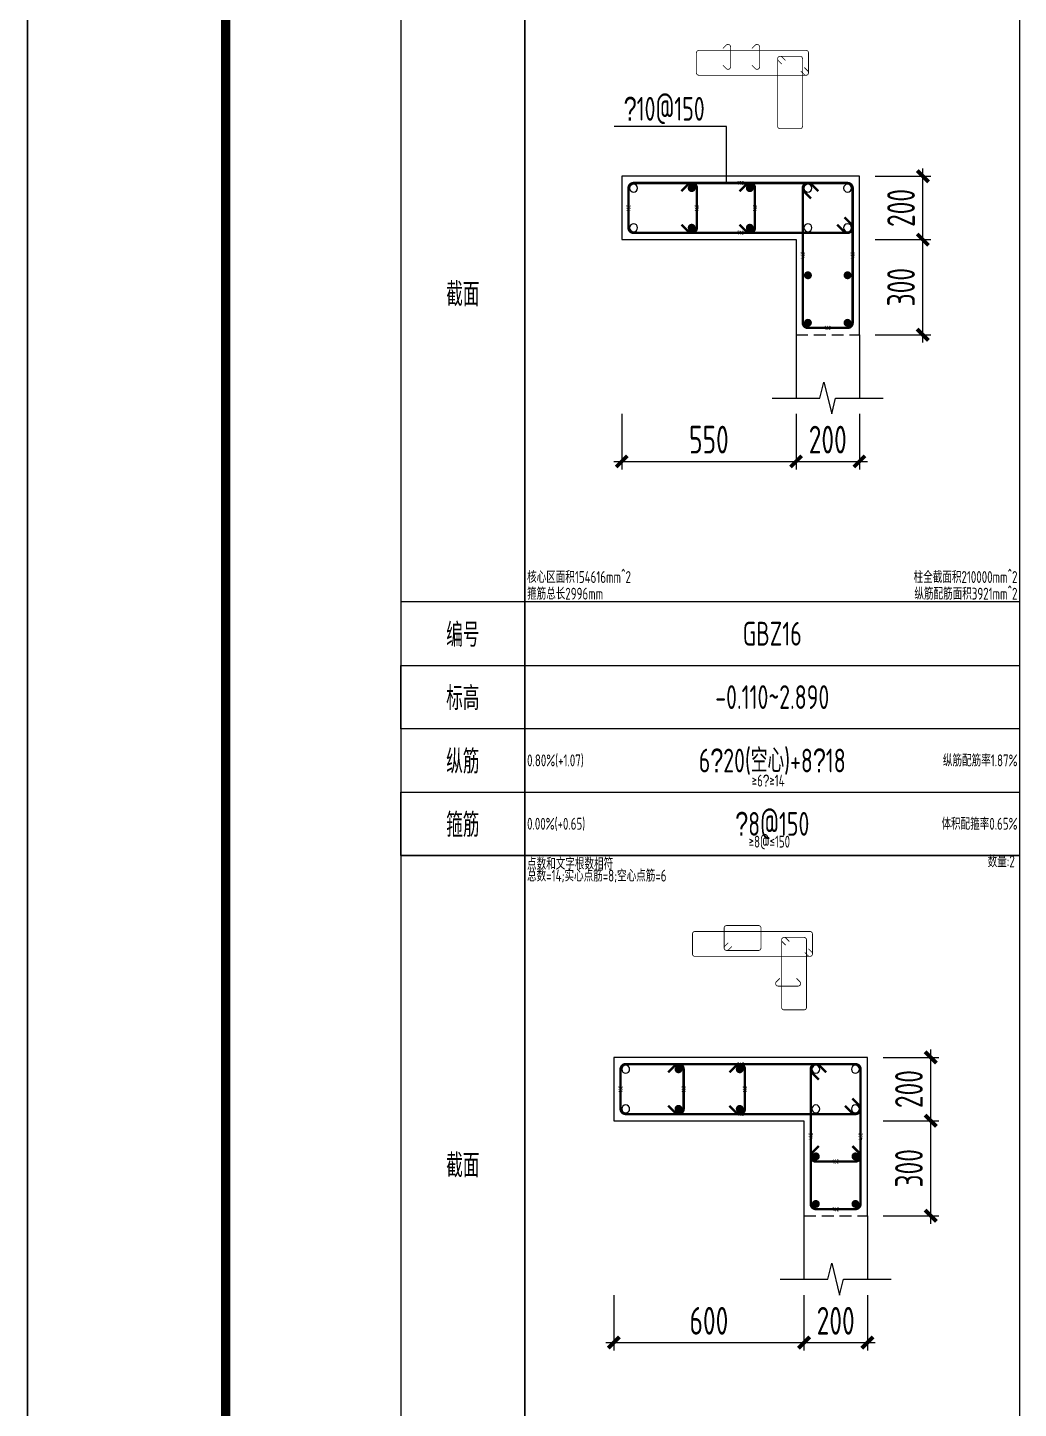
# Model space of a CAD drawing. Extents: x 154268 to 5133249, y -1832900 to 601179.
# Drawn here: x 528404 to 540909, y 505810 to 523243 of the extents above; entities that cross this region are included whole.
import ezdxf
from ezdxf.enums import TextEntityAlignment as Align

# ---------------------------------------------------------------- set-up
doc = ezdxf.new("R2010")
doc.units = 0
doc.header["$LTSCALE"] = 1000
doc.linetypes.add('DASHED', pattern=[0.75, 0.5, -0.25])
for name, color, linetype, plot in [('_TSZ_PLOT_MARK', 1, 'Continuous', False), ('墙柱归并数量', 8, 'Continuous', False), ('墙柱箍筋长度', 3, 'Continuous', False), ('墙柱配筋校核数据', 34, 'Continuous', False)]:
    doc.layers.add(name, color=color, linetype=linetype, plot=plot)
for name, color, linetype in [('A-ANNO-TITLE', 3, 'Continuous'), ('TAB', 7, 'Continuous'), ('TAB_TEXT', 7, 'Continuous'), ('THIN', 7, 'Continuous'), ('WALL_DE', 7, 'Continuous'), ('WCOL_DE', 7, 'Continuous'), ('WCOL_DE_DIM', 3, 'Continuous'), ('WCOL_DE_REIND', 1, 'Continuous'), ('WCOL_DE_REINL', 1, 'Continuous'), ('墙单独标注', 1, 'Continuous')]:
    doc.layers.add(name, color=color, linetype=linetype)
doc.styles.add('TSSD_Dimension', font='tssdeng.shx', dxfattribs={"width": 0.7, "bigfont": 'Hztxt.shx'})
doc.styles.add('TSSD_Label', font='tssdeng.shx', dxfattribs={"width": 0.7, "bigfont": 'hztxt.shx'})
doc.styles.add('tssd_rein', font='tssdeng.shx', dxfattribs={"width": 0.7, "bigfont": 'hztxt.shx'})
doc.dimstyles.new('TSSD_25_100_WCOLU_DIM', dxfattribs={"dimtxt": 350, "dimasz": 100, "dimexe": 100, "dimexo": 200, "dimgap": 100, "dimtad": 1, "dimdec": 0, "dimlfac": 0.25, "dimzin": 0, "dimdsep": 46, "dimtxsty": 'TSSD_Dimension', "dimblk": 'ARCHTICK', "dimcen": 0, "dimdle": 100, "dimclrt": 7, "dimadec": 0, "dimazin": 0, "dimtfac": 1, "dimtdec": 0, "dimtix": 1, "dimtmove": 2, "dimatfit": 3, "dimfxl": 1, "dimtolj": 1, "dimtzin": 0, "dimarcsym": 0})

# ---------------------------------------------------------------- blocks, each defined once
blk = doc.blocks.new('_ArchTick')
at = {"color": 0, "linetype": 'ByBlock', "const_width": 0.5}
blk.add_lwpolyline([(-0.71, -0.71), (0.71, 0.71)], dxfattribs=at)
blk = doc.blocks.new('*D3312')
at = {"layer": 'Defpoints', "color": 0, "transparency": 16777216}
for p in [(538903, 520566), (539703, 520566), (538903, 519366)]:
    blk.add_point(p, dxfattribs=at)
at = {"layer": 'WCOL_DE_DIM', "color": 0, "lineweight": -2, "transparency": 16777216}
for p, q in [((539103, 520566), (539803, 520566)), ((539703, 519266), (539703, 520666)), ((539103, 519366), (539803, 519366))]:
    blk.add_line(p, q, dxfattribs=at)
at = {"layer": 'WCOL_DE_DIM', "color": 0, "lineweight": -2, "transparency": 16777216, "xscale": 100, "yscale": 100, "zscale": 100}
for p, rotation in [((539703, 520566), 90), ((539703, 519366), 270)]:
    blk.add_blockref('_ArchTick', p, dxfattribs=dict(at, rotation=rotation))
at = {"layer": 'WCOL_DE_DIM', "color": 7, "transparency": 16777216, "insert": (539428, 519966), "char_height": 350, "attachment_point": 5, "rotation": 90, "style": 'TSSD_Dimension'}
blk.add_mtext('\\A1;300', dxfattribs=at)
blk = doc.blocks.new('*D3313')
at = {"layer": 'Defpoints', "color": 0, "transparency": 16777216}
for p in [(538903, 521366), (539703, 521366), (538903, 520566)]:
    blk.add_point(p, dxfattribs=at)
at = {"layer": 'WCOL_DE_DIM', "color": 0, "lineweight": -2, "transparency": 16777216}
for p, q in [((539703, 520466), (539703, 521466)), ((539103, 521366), (539803, 521366)), ((539103, 520566), (539803, 520566))]:
    blk.add_line(p, q, dxfattribs=at)
at = {"layer": 'WCOL_DE_DIM', "color": 0, "lineweight": -2, "transparency": 16777216, "xscale": 100, "yscale": 100, "zscale": 100}
for p, rotation in [((539703, 521366), 90), ((539703, 520566), 270)]:
    blk.add_blockref('_ArchTick', p, dxfattribs=dict(at, rotation=rotation))
at = {"layer": 'WCOL_DE_DIM', "color": 7, "transparency": 16777216, "insert": (539428, 520966), "char_height": 350, "attachment_point": 5, "rotation": 90, "style": 'TSSD_Dimension'}
blk.add_mtext('\\A1;200', dxfattribs=at)
blk = doc.blocks.new('*D3314')
at = {"layer": 'Defpoints', "color": 0, "transparency": 16777216}
for p in [(535903, 518566), (538103, 518566), (538103, 517766)]:
    blk.add_point(p, dxfattribs=at)
at = {"layer": 'WCOL_DE_DIM', "color": 0, "lineweight": -2, "transparency": 16777216}
for p, q in [((535903, 518366), (535903, 517666)), ((538103, 518366), (538103, 517666)), ((535803, 517766), (538203, 517766))]:
    blk.add_line(p, q, dxfattribs=at)
at = {"layer": 'WCOL_DE_DIM', "color": 0, "lineweight": -2, "transparency": 16777216, "xscale": 100, "yscale": 100, "zscale": 100, "rotation": 180}
blk.add_blockref('_ArchTick', (535903, 517766), dxfattribs=at)
at = {"layer": 'WCOL_DE_DIM', "color": 0, "lineweight": -2, "transparency": 16777216, "xscale": 100, "yscale": 100, "zscale": 100}
blk.add_blockref('_ArchTick', (538103, 517766), dxfattribs=at)
at = {"layer": 'WCOL_DE_DIM', "color": 7, "transparency": 16777216, "insert": (537003, 518041), "char_height": 350, "attachment_point": 5, "style": 'TSSD_Dimension'}
blk.add_mtext('\\A1;550', dxfattribs=at)
blk = doc.blocks.new('*D3315')
at = {"layer": 'Defpoints', "color": 0, "transparency": 16777216}
for p in [(538103, 518566), (538903, 518566), (538903, 517766)]:
    blk.add_point(p, dxfattribs=at)
at = {"layer": 'WCOL_DE_DIM', "color": 0, "lineweight": -2, "transparency": 16777216}
for p, q in [((538103, 518366), (538103, 517666)), ((538903, 518366), (538903, 517666)), ((538003, 517766), (539003, 517766))]:
    blk.add_line(p, q, dxfattribs=at)
at = {"layer": 'WCOL_DE_DIM', "color": 0, "lineweight": -2, "transparency": 16777216, "xscale": 100, "yscale": 100, "zscale": 100, "rotation": 180}
blk.add_blockref('_ArchTick', (538103, 517766), dxfattribs=at)
at = {"layer": 'WCOL_DE_DIM', "color": 0, "lineweight": -2, "transparency": 16777216, "xscale": 100, "yscale": 100, "zscale": 100}
blk.add_blockref('_ArchTick', (538903, 517766), dxfattribs=at)
at = {"layer": 'WCOL_DE_DIM', "color": 7, "transparency": 16777216, "insert": (538503, 518041), "char_height": 350, "attachment_point": 5, "style": 'TSSD_Dimension'}
blk.add_mtext('\\A1;200', dxfattribs=at)
blk = doc.blocks.new('*D3555')
at = {"layer": 'Defpoints', "color": 0, "transparency": 16777216}
for p in [(539003, 509441), (539803, 509441), (539003, 508241)]:
    blk.add_point(p, dxfattribs=at)
at = {"layer": 'WCOL_DE_DIM', "color": 0, "lineweight": -2, "transparency": 16777216}
for p, q in [((539203, 509441), (539903, 509441)), ((539803, 508141), (539803, 509541)), ((539203, 508241), (539903, 508241))]:
    blk.add_line(p, q, dxfattribs=at)
at = {"layer": 'WCOL_DE_DIM', "color": 0, "lineweight": -2, "transparency": 16777216, "xscale": 100, "yscale": 100, "zscale": 100}
for p, rotation in [((539803, 509441), 90), ((539803, 508241), 270)]:
    blk.add_blockref('_ArchTick', p, dxfattribs=dict(at, rotation=rotation))
at = {"layer": 'WCOL_DE_DIM', "color": 7, "transparency": 16777216, "insert": (539528, 508841), "char_height": 350, "attachment_point": 5, "rotation": 90, "style": 'TSSD_Dimension'}
blk.add_mtext('\\A1;300', dxfattribs=at)
blk = doc.blocks.new('*D3556')
at = {"layer": 'Defpoints', "color": 0, "transparency": 16777216}
for p in [(539003, 510241), (539803, 510241), (539003, 509441)]:
    blk.add_point(p, dxfattribs=at)
at = {"layer": 'WCOL_DE_DIM', "color": 0, "lineweight": -2, "transparency": 16777216}
for p, q in [((539803, 509341), (539803, 510341)), ((539203, 510241), (539903, 510241)), ((539203, 509441), (539903, 509441))]:
    blk.add_line(p, q, dxfattribs=at)
at = {"layer": 'WCOL_DE_DIM', "color": 0, "lineweight": -2, "transparency": 16777216, "xscale": 100, "yscale": 100, "zscale": 100}
for p, rotation in [((539803, 510241), 90), ((539803, 509441), 270)]:
    blk.add_blockref('_ArchTick', p, dxfattribs=dict(at, rotation=rotation))
at = {"layer": 'WCOL_DE_DIM', "color": 7, "transparency": 16777216, "insert": (539528, 509841), "char_height": 350, "attachment_point": 5, "rotation": 90, "style": 'TSSD_Dimension'}
blk.add_mtext('\\A1;200', dxfattribs=at)
blk = doc.blocks.new('*D3557')
at = {"layer": 'Defpoints', "color": 0, "transparency": 16777216}
for p in [(535803, 507441), (538203, 507441), (538203, 506641)]:
    blk.add_point(p, dxfattribs=at)
at = {"layer": 'WCOL_DE_DIM', "color": 0, "lineweight": -2, "transparency": 16777216}
for p, q in [((535803, 507241), (535803, 506541)), ((538203, 507241), (538203, 506541)), ((535703, 506641), (538303, 506641))]:
    blk.add_line(p, q, dxfattribs=at)
at = {"layer": 'WCOL_DE_DIM', "color": 0, "lineweight": -2, "transparency": 16777216, "xscale": 100, "yscale": 100, "zscale": 100, "rotation": 180}
blk.add_blockref('_ArchTick', (535803, 506641), dxfattribs=at)
at = {"layer": 'WCOL_DE_DIM', "color": 0, "lineweight": -2, "transparency": 16777216, "xscale": 100, "yscale": 100, "zscale": 100}
blk.add_blockref('_ArchTick', (538203, 506641), dxfattribs=at)
at = {"layer": 'WCOL_DE_DIM', "color": 7, "transparency": 16777216, "insert": (537003, 506916), "char_height": 350, "attachment_point": 5, "style": 'TSSD_Dimension'}
blk.add_mtext('\\A1;600', dxfattribs=at)
blk = doc.blocks.new('*D3558')
at = {"layer": 'Defpoints', "color": 0, "transparency": 16777216}
for p in [(538203, 507441), (539003, 507441), (539003, 506641)]:
    blk.add_point(p, dxfattribs=at)
at = {"layer": 'WCOL_DE_DIM', "color": 0, "lineweight": -2, "transparency": 16777216}
for p, q in [((538203, 507241), (538203, 506541)), ((539003, 507241), (539003, 506541)), ((538103, 506641), (539103, 506641))]:
    blk.add_line(p, q, dxfattribs=at)
at = {"layer": 'WCOL_DE_DIM', "color": 0, "lineweight": -2, "transparency": 16777216, "xscale": 100, "yscale": 100, "zscale": 100, "rotation": 180}
blk.add_blockref('_ArchTick', (538203, 506641), dxfattribs=at)
at = {"layer": 'WCOL_DE_DIM', "color": 0, "lineweight": -2, "transparency": 16777216, "xscale": 100, "yscale": 100, "zscale": 100}
blk.add_blockref('_ArchTick', (539003, 506641), dxfattribs=at)
at = {"layer": 'WCOL_DE_DIM', "color": 7, "transparency": 16777216, "insert": (538603, 506916), "char_height": 350, "attachment_point": 5, "style": 'TSSD_Dimension'}
blk.add_mtext('\\A1;200', dxfattribs=at)

msp = doc.modelspace()

# ---------------------------------------------------------------- linework, layer by layer
at = {"layer": '_TSZ_PLOT_MARK'}
msp.add_lwpolyline([(528403.6, 477238.3), (633503.6, 477238.3), (633503.6, 536638.3), (528403.6, 536638.3)], close=True, dxfattribs=at)
at = {"layer": 'A-ANNO-TITLE'}
msp.add_lwpolyline([(528403.6, 477238.3), (528403.6, 536638.3), (633503.6, 536638.3), (633503.6, 477238.3)], close=True, dxfattribs=at)
at = {"layer": 'A-ANNO-TITLE', "const_width": 120}
msp.add_lwpolyline([(530903.6, 478238.3), (530903.6, 535638.3), (632503.6, 535638.3), (632503.6, 478238.3)], close=True, dxfattribs=at)
at = {"layer": 'TAB'}
for points in [[(533115.2, 512791.3), (534677.7, 512791.3), (534677.7, 523791.3), (533115.2, 523791.3), (533115.2, 512791.3), (533115.2, 513591.3), (534677.7, 513591.3), (534677.7, 514391.3), (533115.2, 514391.3), (533115.2, 515191.3), (534677.7, 515191.3), (534677.7, 515991.3), (533115.2, 515991.3)], [(534677.7, 512791.3), (540927.7, 512791.3), (540927.7, 523791.3), (534677.7, 523791.3), (534677.7, 512791.3), (534677.7, 513591.3), (540927.7, 513591.3), (540927.7, 514391.3), (534677.7, 514391.3), (534677.7, 515191.3), (540927.7, 515191.3), (540927.7, 515991.3), (534677.7, 515991.3)], [(533115.2, 501791.3), (534677.7, 501791.3), (534677.7, 512791.3), (533115.2, 512791.3), (533115.2, 501791.3), (533115.2, 502591.3), (534677.7, 502591.3), (534677.7, 503391.3), (533115.2, 503391.3), (533115.2, 504191.3), (534677.7, 504191.3), (534677.7, 504991.3), (533115.2, 504991.3)], [(534677.7, 501791.3), (540927.7, 501791.3), (540927.7, 512791.3), (534677.7, 512791.3), (534677.7, 501791.3), (534677.7, 502591.3), (540927.7, 502591.3), (540927.7, 503391.3), (534677.7, 503391.3), (534677.7, 504191.3), (540927.7, 504191.3), (540927.7, 504991.3), (534677.7, 504991.3)]]:
    msp.add_lwpolyline(points, dxfattribs=at)
at = {"layer": 'THIN'}
for points in [[(537802.7, 518566.3), (538402.7, 518566.3), (538452.7, 518766.3), (538552.7, 518366.3), (538602.7, 518566.3), (539202.7, 518566.3)], [(537902.7, 507441.3), (538502.7, 507441.3), (538552.7, 507641.3), (538652.7, 507241.3), (538702.7, 507441.3), (539302.7, 507441.3)]]:
    msp.add_lwpolyline(points, dxfattribs=at)
at = {"layer": 'WALL_DE'}
for p, q in [((538902.7, 521366.3), (535902.7, 521366.3)), ((535902.7, 521366.3), (535902.7, 520566.3)), ((538902.7, 519366.3), (538902.7, 521366.3)), ((535902.7, 520566.3), (538102.7, 520566.3)), ((538102.7, 520566.3), (538102.7, 519366.3)), ((538102.7, 519366.3), (538102.7, 518566.3)), ((538902.7, 519366.3), (538902.7, 518566.3)), ((539002.7, 510241.3), (535802.7, 510241.3)), ((535802.7, 510241.3), (535802.7, 509441.3)), ((539002.7, 508241.3), (539002.7, 510241.3)), ((535802.7, 509441.3), (538202.7, 509441.3)), ((538202.7, 509441.3), (538202.7, 508241.3)), ((538202.7, 508241.3), (538202.7, 507441.3)), ((539002.7, 508241.3), (539002.7, 507441.3))]:
    msp.add_line(p, q, dxfattribs=at)
at = {"layer": 'WCOL_DE', "linetype": 'DASHED', "ltscale": 0.3}
for points in [[(535902.7, 520566.3), (538102.7, 520566.3), (538102.7, 519366.3), (538902.7, 519366.3), (538902.7, 521366.3), (535902.7, 521366.3)], [(535802.7, 509441.3), (538202.7, 509441.3), (538202.7, 508241.3), (539002.7, 508241.3), (539002.7, 510241.3), (535802.7, 510241.3)]]:
    msp.add_lwpolyline(points, close=True, dxfattribs=at)
at = {"layer": 'WCOL_DE_REIND'}
for points in [[(536052.7, 521166.3, 1), (536052.7, 521266.3, 1), (536052.7, 521166.3, 1)], [(538252.7, 521166.3, 1), (538252.7, 521266.3, 1), (538252.7, 521166.3, 1)], [(538752.7, 521166.3, 1), (538752.7, 521266.3, 1), (538752.7, 521166.3, 1)], [(536052.7, 520666.3, 1), (536052.7, 520766.3, 1), (536052.7, 520666.3, 1)], [(538252.7, 520666.3, 1), (538252.7, 520766.3, 1), (538252.7, 520666.3, 1)], [(538752.7, 520666.3, 1), (538752.7, 520766.3, 1), (538752.7, 520666.3, 1)], [(535952.7, 510041.3, 1), (535952.7, 510141.3, 1), (535952.7, 510041.3, 1)], [(538352.7, 510041.3, 1), (538352.7, 510141.3, 1), (538352.7, 510041.3, 1)], [(538852.7, 510041.3, 1), (538852.7, 510141.3, 1), (538852.7, 510041.3, 1)], [(535952.7, 509541.3, 1), (535952.7, 509641.3, 1), (535952.7, 509541.3, 1)], [(538352.7, 509541.3, 1), (538352.7, 509641.3, 1), (538352.7, 509541.3, 1)], [(538852.7, 509541.3, 1), (538852.7, 509641.3, 1), (538852.7, 509541.3, 1)]]:
    msp.add_lwpolyline(points, format="xyb", dxfattribs=at)
at = {"layer": 'WCOL_DE_REIND', "const_width": 50}
for points in [[(536786, 521191.3, 1), (536786, 521241.3, 1), (536786, 521191.3, 1)], [(537519.4, 521191.3, 1), (537519.4, 521241.3, 1), (537519.4, 521191.3, 1)], [(536786, 520691.3, 1), (536786, 520741.3, 1), (536786, 520691.3, 1)], [(537519.4, 520691.3, 1), (537519.4, 520741.3, 1), (537519.4, 520691.3, 1)], [(538252.7, 520091.3, 1), (538252.7, 520141.3, 1), (538252.7, 520091.3, 1)], [(538752.7, 520091.3, 1), (538752.7, 520141.3, 1), (538752.7, 520091.3, 1)], [(538252.7, 519491.3, 1), (538252.7, 519541.3, 1), (538252.7, 519491.3, 1)], [(538752.7, 519491.3, 1), (538752.7, 519541.3, 1), (538752.7, 519491.3, 1)], [(536619.4, 510066.3, 1), (536619.4, 510116.3, 1), (536619.4, 510066.3, 1)], [(537392.4, 510066.3, 1), (537392.4, 510116.3, 1), (537392.4, 510066.3, 1)], [(536619.4, 509566.3, 1), (536619.4, 509616.3, 1), (536619.4, 509566.3, 1)], [(537392.4, 509566.3, 1), (537392.4, 509616.3, 1), (537392.4, 509566.3, 1)], [(538352.7, 508966.3, 1), (538352.7, 509016.3, 1), (538352.7, 508966.3, 1)], [(538852.7, 508966.3, 1), (538852.7, 509016.3, 1), (538852.7, 508966.3, 1)], [(538352.7, 508366.3, 1), (538352.7, 508416.3, 1), (538352.7, 508366.3, 1)], [(538852.7, 508366.3, 1), (538852.7, 508416.3, 1), (538852.7, 508366.3, 1)]]:
    msp.add_lwpolyline(points, format="xyb", dxfattribs=at)
at = {"layer": 'WCOL_DE_REINL'}
for points, const_width in [([(537179, 522768.3), (537221.4, 522725.8, 0.6681786), (537276.9, 522748.8), (537276.9, 522998.8, 0.6681786), (537221.4, 523021.8), (537179, 522979.4)], 10), ([(537545.6, 522768.3), (537588.1, 522725.8, 0.6681786), (537643.5, 522748.8), (537643.5, 522998.8, 0.6681786), (537588.1, 523021.8), (537545.6, 522979.4)], 10), ([(538208.3, 522739.2), (538250.7, 522696.8, -0.6681786), (538227.7, 522641.3), (536877.7, 522641.3, -0.4142136), (536845.2, 522673.8), (536845.2, 522923.8, -0.4142136), (536877.7, 522956.3), (538227.7, 522956.3, -0.4142136), (538260.2, 522923.8), (538260.2, 522673.8, -0.6681786), (538204.7, 522650.8), (538162.3, 522693.3)], 10), ([(537922.1, 522783.4), (537879.7, 522825.8, -0.6681786), (537902.7, 522881.3), (538152.7, 522881.3, -0.4142136), (538185.2, 522848.8), (538185.2, 521998.8, -0.4142136), (538152.7, 521966.3), (537902.7, 521966.3, -0.4142136), (537870.2, 521998.8), (537870.2, 522848.8, -0.6681786), (537925.7, 522871.8), (537968.1, 522829.4)], 10), ([(538713.8, 520847.1), (538798.7, 520762.3, -0.6681786), (538752.7, 520651.3), (536052.7, 520651.3, -0.4142136), (535987.7, 520716.3), (535987.7, 521216.3, -0.4142136), (536052.7, 521281.3), (538752.7, 521281.3, -0.4142136), (538817.7, 521216.3), (538817.7, 520716.3, -0.6681786), (538706.7, 520670.4), (538621.9, 520755.2)], 30), ([(538291.6, 521085.5), (538206.7, 521170.4, -0.6681786), (538252.7, 521281.3), (538752.7, 521281.3, -0.4142136), (538817.7, 521216.3), (538817.7, 519516.3, -0.4142136), (538752.7, 519451.3), (538252.7, 519451.3, -0.4142136), (538187.7, 519516.3), (538187.7, 521216.3, -0.6681786), (538298.7, 521262.3), (538383.5, 521177.4)], 30), ([(537293.1, 511643.3), (537250.7, 511600.8, -0.6681786), (537195.2, 511623.8), (537195.2, 511873.8, -0.4142136), (537227.7, 511906.3), (537627.7, 511906.3, -0.4142136), (537660.2, 511873.8), (537660.2, 511623.8, -0.4142136), (537627.7, 511591.3), (537227.7, 511591.3, -0.6681786), (537204.7, 511646.8), (537247.1, 511689.2)], 10), ([(538258.3, 511614.2), (538300.7, 511571.8, -0.6681786), (538277.7, 511516.3), (536827.7, 511516.3, -0.4142136), (536795.2, 511548.8), (536795.2, 511798.8, -0.4142136), (536827.7, 511831.3), (538277.7, 511831.3, -0.4142136), (538310.2, 511798.8), (538310.2, 511548.8, -0.6681786), (538254.7, 511525.8), (538212.3, 511568.3)], 10), ([(537972.1, 511658.4), (537929.7, 511700.8, -0.6681786), (537952.7, 511756.3), (538202.7, 511756.3, -0.4142136), (538235.2, 511723.8), (538235.2, 510873.8, -0.4142136), (538202.7, 510841.3), (537952.7, 510841.3, -0.4142136), (537920.2, 510873.8), (537920.2, 511723.8, -0.6681786), (537975.7, 511746.8), (538018.1, 511704.4)], 10), ([(537897.1, 511239.2), (537854.7, 511196.8, 0.6681786), (537877.7, 511141.3), (538127.7, 511141.3, 0.6681786), (538150.7, 511196.8), (538108.3, 511239.2)], 10), ([(538813.8, 509722.1), (538898.7, 509637.3, -0.6681786), (538852.7, 509526.3), (535952.7, 509526.3, -0.4142136), (535887.7, 509591.3), (535887.7, 510091.3, -0.4142136), (535952.7, 510156.3), (538852.7, 510156.3, -0.4142136), (538917.7, 510091.3), (538917.7, 509591.3, -0.6681786), (538806.7, 509545.4), (538721.9, 509630.2)], 30), ([(538391.6, 509960.5), (538306.7, 510045.4, -0.6681786), (538352.7, 510156.3), (538852.7, 510156.3, -0.4142136), (538917.7, 510091.3), (538917.7, 508391.3, -0.4142136), (538852.7, 508326.3), (538352.7, 508326.3, -0.4142136), (538287.7, 508391.3), (538287.7, 510091.3, -0.6681786), (538398.7, 510137.3), (538483.5, 510052.4)], 30)]:
    msp.add_lwpolyline(points, format="xyb", dxfattribs=dict(at, const_width=const_width))
at = {"layer": 'WCOL_DE_REINL', "color": 6, "const_width": 30}
for points in [[(536655.2, 520755.2), (536740.1, 520670.4, 0.6681786), (536851, 520716.3), (536851, 521216.3, 0.6681786), (536740.1, 521262.3), (536655.2, 521177.4)], [(537388.6, 520755.2), (537473.4, 520670.4, 0.6681786), (537584.4, 520716.3), (537584.4, 521216.3, 0.6681786), (537473.4, 521262.3), (537388.6, 521177.4)], [(536488.6, 509630.2), (536573.4, 509545.4, 0.6681786), (536684.4, 509591.3), (536684.4, 510091.3, 0.6681786), (536573.4, 510137.3), (536488.6, 510052.4)], [(537261.6, 509630.2), (537346.4, 509545.4, 0.6681786), (537457.4, 509591.3), (537457.4, 510091.3, 0.6681786), (537346.4, 510137.3), (537261.6, 510052.4)], [(538391.6, 509122.1), (538306.7, 509037.3, 0.6681786), (538352.7, 508926.3), (538852.7, 508926.3, 0.6681786), (538898.7, 509037.3), (538813.8, 509122.1)]]:
    msp.add_lwpolyline(points, format="xyb", dxfattribs=at)
at = {"layer": '墙单独标注'}
msp.add_line((537219.5, 521994.8), (537219.5, 521281.3), dxfattribs=at)
msp.add_lwpolyline([(537226.7, 521994.8), (535808.7, 521994.8)], dxfattribs=at)

# ---------------------------------------------------------------- texts
at = {"layer": 'TAB_TEXT', "style": 'TSSD_Label', "width": 0.7}
for s, p in [('截面', (533896.5, 519891.3)), ('编号', (533896.5, 515591.3)), ('GBZ16', (537802.7, 515591.3)), ('标高', (533896.5, 514791.3)), ('-0.110~2.890', (537802.7, 514791.3)), ('纵筋', (533896.5, 513991.3)), ('6\ue53220(空心)+8\ue53218', (537802.7, 513991.3)), ('箍筋', (533896.5, 513191.3)), ('\ue5328@150', (537802.7, 513191.3)), ('截面', (533896.5, 508891.3))]:
    msp.add_text(s, height=300, dxfattribs=at).set_placement(p, align=Align.MIDDLE)
at = {"layer": '墙单独标注', "style": 'TSSD_Label', "width": 0.7}
msp.add_text('\ue53210@150', height=300, dxfattribs=at).set_placement((536438.7, 522219.7), align=Align.MIDDLE)
at = {"layer": '墙柱归并数量', "style": 'TSSD_Label', "width": 0.7}
msp.add_text('数量:2 ', height=150, dxfattribs=at).set_placement((540927.7, 512791.3), align=Align.TOP_RIGHT)
at = {"layer": '墙柱箍筋长度', "style": 'tssd_rein', "width": 0.7}
for s, p in [('712', (537402.7, 521281.3)), ('712', (537402.7, 520651.3)), ('162', (538502.7, 519451.3)), ('762', (537402.7, 510156.3)), ('762', (537402.7, 509526.3)), ('162', (538602.7, 508926.3)), ('162', (538602.7, 508326.3))]:
    msp.add_text(s, height=54, dxfattribs=at).set_placement(p, align=Align.MIDDLE_CENTER)
for s, p in [('162', (535987.7, 520966.3)), ('162', (536851, 520966.3)), ('162', (537584.4, 520966.3)), ('462', (538187.7, 520366.3)), ('462', (538817.7, 520366.3)), ('162', (535887.7, 509841.3)), ('162', (536684.4, 509841.3)), ('162', (537457.4, 509841.3)), ('462', (538287.7, 509241.3)), ('462', (538917.7, 509241.3))]:
    msp.add_text(s, height=54, rotation=90, dxfattribs=at).set_placement(p, align=Align.MIDDLE_CENTER)
at = {"layer": '墙柱配筋校核数据', "style": 'tssd_rein', "width": 0.7}
for s, p in [('核心区面积154616mm^ 2', (534707.7, 516306.3)), ('箍筋总长2996mm', (534707.7, 516096.3)), ('0.80%(+1.07)', (534707.7, 513991.3)), ('0.00%(+0.65)', (534707.7, 513191.3)), ('点数和文字根数相符', (534707.7, 512686.3)), ('总数=14;实心点筋=8;空心点筋=6', (534707.7, 512536.3))]:
    msp.add_text(s, height=150, dxfattribs=at).set_placement(p, align=Align.MIDDLE_LEFT)
for s, p in [('柱全截面积210000mm^ 2', (540897.7, 516306.3)), ('纵筋配筋面积3921mm^ 2', (540897.7, 516096.3)), ('纵筋配筋率1.87%', (540897.7, 513991.3)), ('体积配箍率0.65%', (540897.7, 513191.3))]:
    msp.add_text(s, height=150, dxfattribs=at).set_placement(p, align=Align.MIDDLE_RIGHT)
at = {"layer": '墙柱配筋校核数据', "color": 34, "style": 'tssd_rein', "width": 0.7}
for s, p in [('≥6\ue532≥14', (537543.1, 513661.3)), ('≥8@≤150', (537504.8, 512890.2))]:
    msp.add_text(s, height=150, dxfattribs=at).set_placement(p)

# ---------------------------------------------------------------- dimensions: what is measured, and where the dimension line sits
at = {"layer": 'WCOL_DE_DIM'}
for base, p1, p2, picture, middle in [((539702.7, 521366.3), (538902.7, 520566.3), (538902.7, 521366.3), '*D3313', (539427.7, 520966.3)), ((539702.7, 520566.3), (538902.7, 519366.3), (538902.7, 520566.3), '*D3312', (539427.7, 519966.3)), ((539802.7, 510241.3), (539002.7, 509441.3), (539002.7, 510241.3), '*D3556', (539527.7, 509841.3)), ((539802.7, 509441.3), (539002.7, 508241.3), (539002.7, 509441.3), '*D3555', (539527.7, 508841.3))]:
    dim = msp.add_linear_dim(base=base, p1=p1, p2=p2, angle=90, dimstyle='TSSD_25_100_WCOLU_DIM', dxfattribs=at)
    dim.commit()
    dim.dimension.update_dxf_attribs({"geometry": picture, "text_midpoint": middle})
for base, p1, p2, picture, middle in [((538102.7, 517766.3), (535902.7, 518566.3), (538102.7, 518566.3), '*D3314', (537002.7, 518041.3)), ((538902.7, 517766.3), (538102.7, 518566.3), (538902.7, 518566.3), '*D3315', (538502.7, 518041.3)), ((538202.7, 506641.3), (535802.7, 507441.3), (538202.7, 507441.3), '*D3557', (537002.7, 506916.3)), ((539002.7, 506641.3), (538202.7, 507441.3), (539002.7, 507441.3), '*D3558', (538602.7, 506916.3))]:
    dim = msp.add_linear_dim(base=base, p1=p1, p2=p2, dimstyle='TSSD_25_100_WCOLU_DIM', dxfattribs=at)
    dim.commit()
    dim.dimension.update_dxf_attribs({"geometry": picture, "text_midpoint": middle})

doc.saveas('drawing.dxf')
